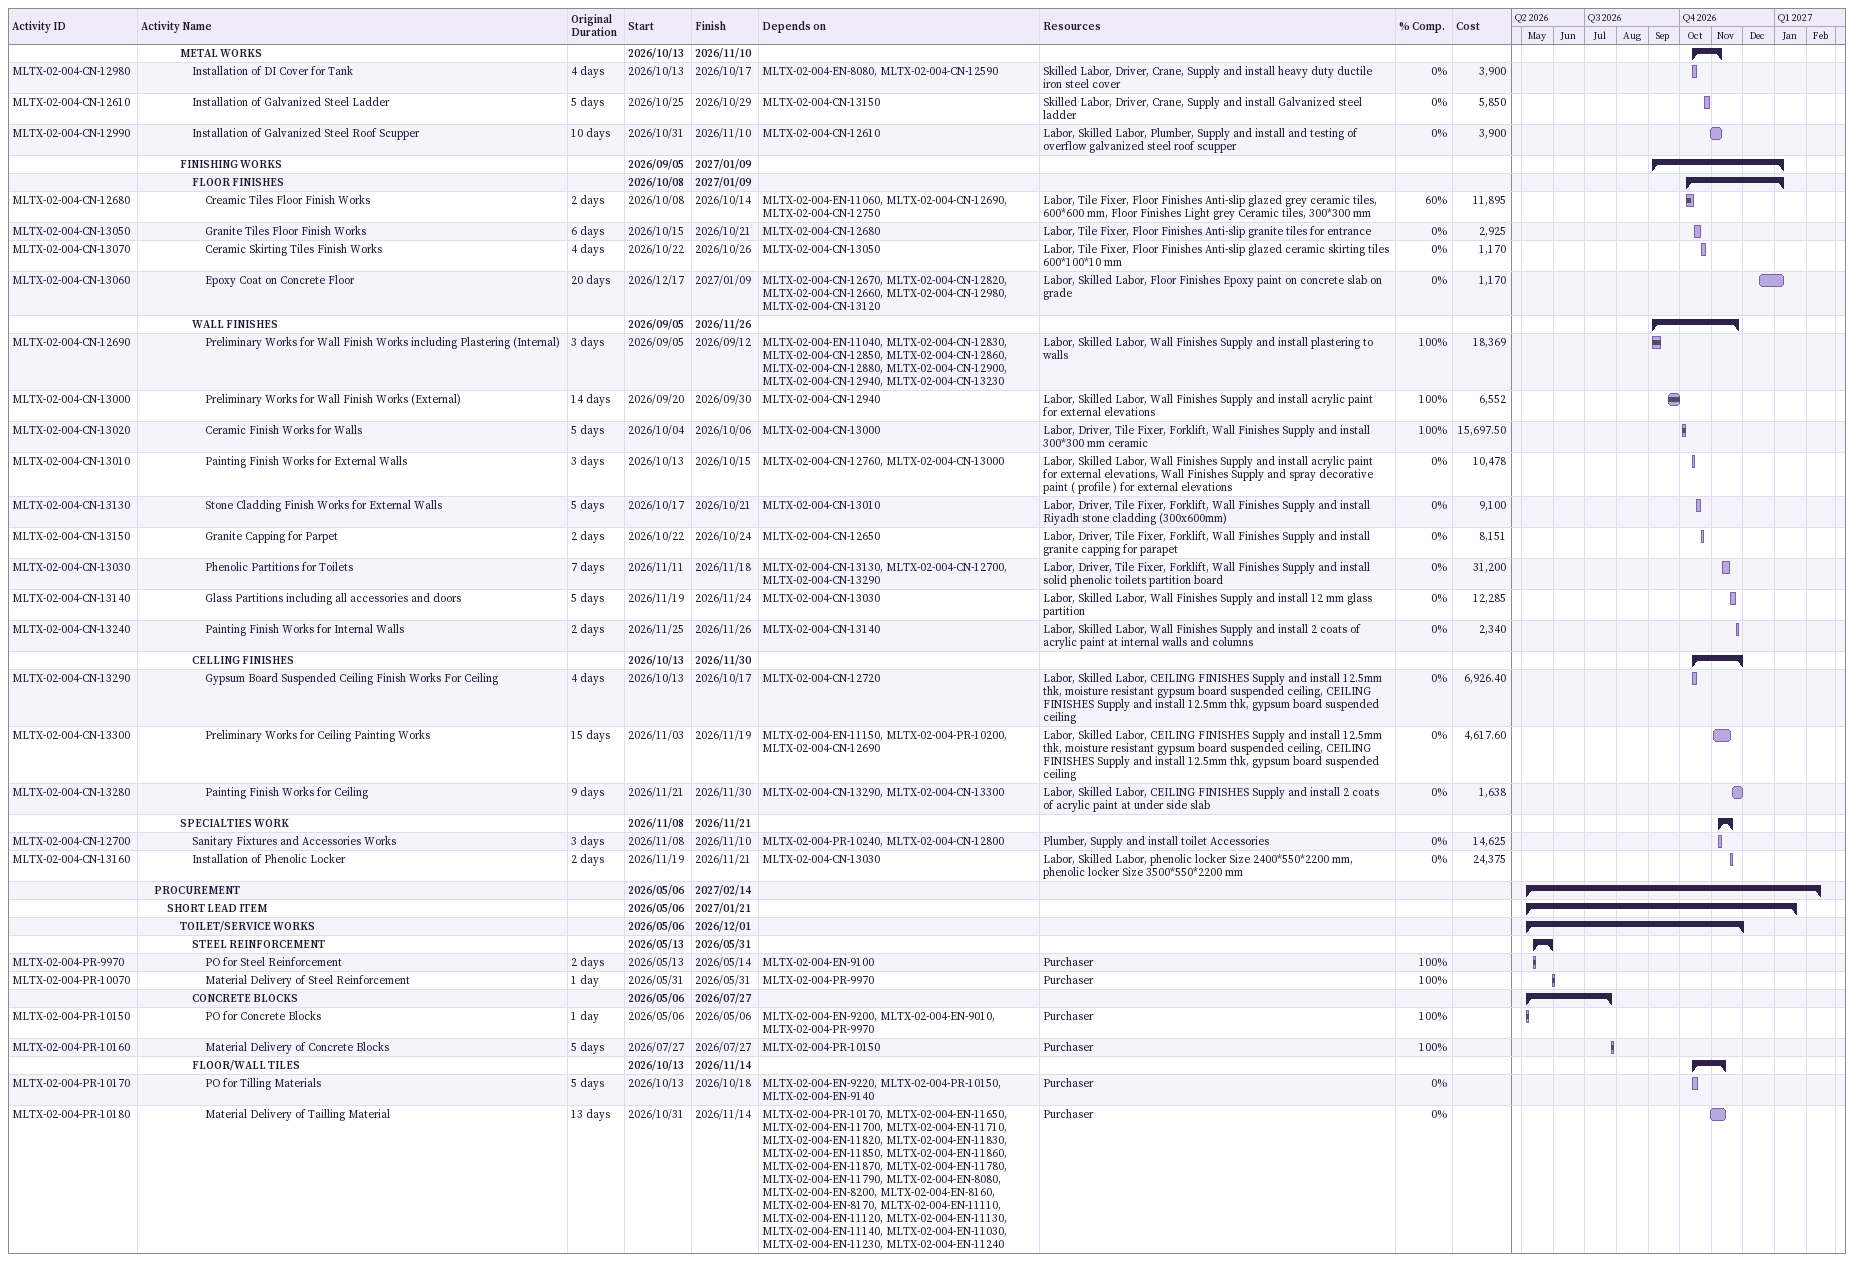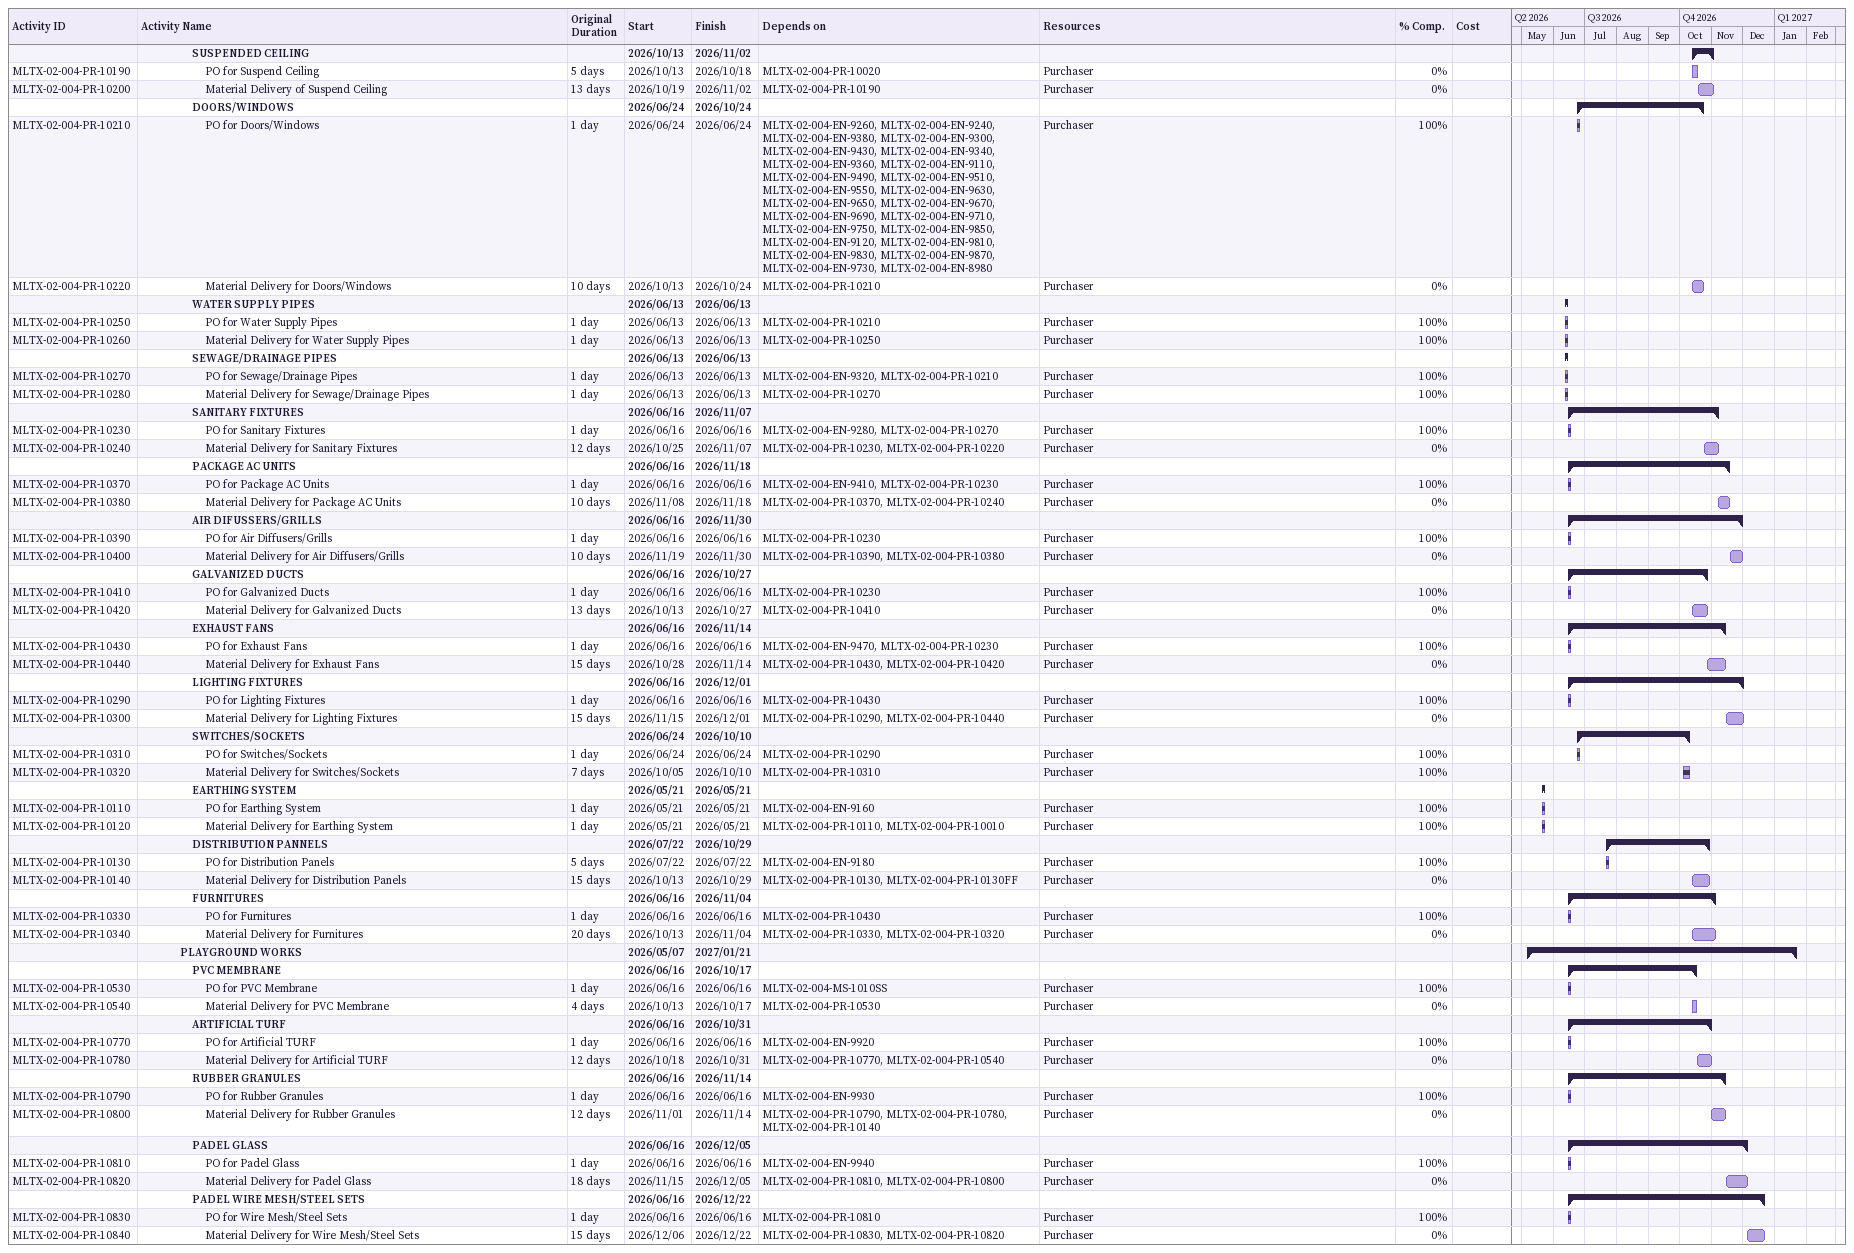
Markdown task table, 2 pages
| ID | Level | Task | Original duration | Start | Finish | Predecessors | Resources | % complete | Cost |
|---|---|---|---|---|---|---|---|---|---|
|  | 4 | **METAL WORKS** |  | 2026-10-13 | 2026-11-10 |  |  |  |  |
| MLTX-02-004-CN-12980 | 5 | Installation of DI Cover for Tank | 4d | 2026-10-13 | 2026-10-17 | MLTX-02-004-EN-8080, MLTX-02-004-CN-12590 | Skilled Labor, Driver, Crane, Supply and install heavy duty ductile iron steel cover | 0 | 3900 |
| MLTX-02-004-CN-12610 | 5 | Installation of Galvanized Steel Ladder | 5d | 2026-10-25 | 2026-10-29 | MLTX-02-004-CN-13150 | Skilled Labor, Driver, Crane, Supply and install Galvanized steel ladder | 0 | 5850 |
| MLTX-02-004-CN-12990 | 5 | Installation of Galvanized Steel Roof Scupper | 10d | 2026-10-31 | 2026-11-10 | MLTX-02-004-CN-12610 | Labor, Skilled Labor, Plumber, Supply and install and testing of overflow galvanized steel roof scupper | 0 | 3900 |
|  | 4 | **FINISHING WORKS** |  | 2026-09-05 | 2027-01-09 |  |  |  |  |
|  | 5 | **FLOOR FINISHES** |  | 2026-10-08 | 2027-01-09 |  |  |  |  |
| MLTX-02-004-CN-12680 | 6 | Creamic Tiles Floor Finish Works | 2d | 2026-10-08 | 2026-10-14 | MLTX-02-004-EN-11060, MLTX-02-004-CN-12690, MLTX-02-004-CN-12750 | Labor, Tile Fixer, Floor Finishes Anti-slip glazed grey ceramic tiles, 600*600 mm, Floor Finishes Light grey Ceramic tiles, 300*300 mm | 60 | 11895 |
| MLTX-02-004-CN-13050 | 6 | Granite Tiles Floor Finish Works | 6d | 2026-10-15 | 2026-10-21 | MLTX-02-004-CN-12680 | Labor, Tile Fixer, Floor Finishes Anti-slip granite tiles for entrance | 0 | 2925 |
| MLTX-02-004-CN-13070 | 6 | Ceramic Skirting Tiles Finish Works | 4d | 2026-10-22 | 2026-10-26 | MLTX-02-004-CN-13050 | Labor, Tile Fixer, Floor Finishes Anti-slip glazed ceramic skirting tiles 600*100*10 mm | 0 | 1170 |
| MLTX-02-004-CN-13060 | 6 | Epoxy Coat on Concrete Floor | 20d | 2026-12-17 | 2027-01-09 | MLTX-02-004-CN-12670, MLTX-02-004-CN-12820, MLTX-02-004-CN-12660, MLTX-02-004-CN-12980, MLTX-02-004-CN-13120 | Labor, Skilled Labor, Floor Finishes Epoxy paint on concrete slab on grade | 0 | 1170 |
|  | 5 | **WALL FINISHES** |  | 2026-09-05 | 2026-11-26 |  |  |  |  |
| MLTX-02-004-CN-12690 | 6 | Preliminary Works for Wall Finish Works including Plastering (Internal) | 3d | 2026-09-05 | 2026-09-12 | MLTX-02-004-EN-11040, MLTX-02-004-CN-12830, MLTX-02-004-CN-12850, MLTX-02-004-CN-12860, MLTX-02-004-CN-12880, MLTX-02-004-CN-12900, MLTX-02-004-CN-12940, MLTX-02-004-CN-13230 | Labor, Skilled Labor, Wall Finishes Supply and install plastering to walls | 100 | 18369 |
| MLTX-02-004-CN-13000 | 6 | Preliminary Works for Wall Finish Works (External) | 14d | 2026-09-20 | 2026-09-30 | MLTX-02-004-CN-12940 | Labor, Skilled Labor, Wall Finishes Supply and install acrylic paint for external elevations | 100 | 6552 |
| MLTX-02-004-CN-13020 | 6 | Ceramic Finish Works for Walls | 5d | 2026-10-04 | 2026-10-06 | MLTX-02-004-CN-13000 | Labor, Driver, Tile Fixer, Forklift, Wall Finishes Supply and install 300*300 mm ceramic | 100 | 15697.50 |
| MLTX-02-004-CN-13010 | 6 | Painting Finish Works for External Walls | 3d | 2026-10-13 | 2026-10-15 | MLTX-02-004-CN-12760, MLTX-02-004-CN-13000 | Labor, Skilled Labor, Wall Finishes Supply and install acrylic paint for external elevations, Wall Finishes Supply and spray decorative paint ( profile ) for external elevations | 0 | 10478 |
| MLTX-02-004-CN-13130 | 6 | Stone Cladding Finish Works for External Walls | 5d | 2026-10-17 | 2026-10-21 | MLTX-02-004-CN-13010 | Labor, Driver, Tile Fixer, Forklift, Wall Finishes Supply and install Riyadh stone cladding (300x600mm) | 0 | 9100 |
| MLTX-02-004-CN-13150 | 6 | Granite Capping for Parpet | 2d | 2026-10-22 | 2026-10-24 | MLTX-02-004-CN-12650 | Labor, Driver, Tile Fixer, Forklift, Wall Finishes Supply and install granite capping for parapet | 0 | 8151 |
| MLTX-02-004-CN-13030 | 6 | Phenolic Partitions for Toilets | 7d | 2026-11-11 | 2026-11-18 | MLTX-02-004-CN-13130, MLTX-02-004-CN-12700, MLTX-02-004-CN-13290 | Labor, Driver, Tile Fixer, Forklift, Wall Finishes Supply and install solid phenolic toilets partition board | 0 | 31200 |
| MLTX-02-004-CN-13140 | 6 | Glass Partitions including all accessories and doors | 5d | 2026-11-19 | 2026-11-24 | MLTX-02-004-CN-13030 | Labor, Skilled Labor, Wall Finishes Supply and install 12 mm glass partition | 0 | 12285 |
| MLTX-02-004-CN-13240 | 6 | Painting Finish Works for Internal Walls | 2d | 2026-11-25 | 2026-11-26 | MLTX-02-004-CN-13140 | Labor, Skilled Labor, Wall Finishes Supply and install 2 coats of acrylic paint at internal walls and columns | 0 | 2340 |
|  | 5 | **CELLING FINISHES** |  | 2026-10-13 | 2026-11-30 |  |  |  |  |
| MLTX-02-004-CN-13290 | 6 | Gypsum Board Suspended Ceiling Finish Works For Ceiling | 4d | 2026-10-13 | 2026-10-17 | MLTX-02-004-CN-12720 | Labor, Skilled Labor, CEILING FINISHES Supply and install 12.5mm thk, moisture resistant gypsum board suspended ceiling, CEILING FINISHES Supply and install 12.5mm thk, gypsum board suspended ceiling | 0 | 6926.40 |
| MLTX-02-004-CN-13300 | 6 | Preliminary Works for Ceiling Painting Works | 15d | 2026-11-03 | 2026-11-19 | MLTX-02-004-EN-11150, MLTX-02-004-PR-10200, MLTX-02-004-CN-12690 | Labor, Skilled Labor, CEILING FINISHES Supply and install 12.5mm thk, moisture resistant gypsum board suspended ceiling, CEILING FINISHES Supply and install 12.5mm thk, gypsum board suspended ceiling | 0 | 4617.60 |
| MLTX-02-004-CN-13280 | 6 | Painting Finish Works for Ceiling | 9d | 2026-11-21 | 2026-11-30 | MLTX-02-004-CN-13290, MLTX-02-004-CN-13300 | Labor, Skilled Labor, CEILING FINISHES Supply and install 2 coats of acrylic paint at under side slab | 0 | 1638 |
|  | 4 | **SPECIALTIES WORK** |  | 2026-11-08 | 2026-11-21 |  |  |  |  |
| MLTX-02-004-CN-12700 | 5 | Sanitary Fixtures and Accessories Works | 3d | 2026-11-08 | 2026-11-10 | MLTX-02-004-PR-10240, MLTX-02-004-CN-12800 | Plumber, Supply and install toilet Accessories | 0 | 14625 |
| MLTX-02-004-CN-13160 | 5 | Installation of Phenolic Locker | 2d | 2026-11-19 | 2026-11-21 | MLTX-02-004-CN-13030 | Labor, Skilled Labor, phenolic locker Size 2400*550*2200 mm, phenolic locker Size 3500*550*2200 mm | 0 | 24375 |
|  | 2 | **PROCUREMENT** |  | 2026-05-06 | 2027-02-14 |  |  |  |  |
|  | 3 | **SHORT LEAD ITEM** |  | 2026-05-06 | 2027-01-21 |  |  |  |  |
|  | 4 | **TOILET/SERVICE WORKS** |  | 2026-05-06 | 2026-12-01 |  |  |  |  |
|  | 5 | **STEEL REINFORCEMENT** |  | 2026-05-13 | 2026-05-31 |  |  |  |  |
| MLTX-02-004-PR-9970 | 6 | PO for Steel Reinforcement | 2d | 2026-05-13 | 2026-05-14 | MLTX-02-004-EN-9100 | Purchaser | 100 |  |
| MLTX-02-004-PR-10070 | 6 | Material Delivery of Steel Reinforcement | 1d | 2026-05-31 | 2026-05-31 | MLTX-02-004-PR-9970 | Purchaser | 100 |  |
|  | 5 | **CONCRETE BLOCKS** |  | 2026-05-06 | 2026-07-27 |  |  |  |  |
| MLTX-02-004-PR-10150 | 6 | PO for Concrete Blocks | 1d | 2026-05-06 | 2026-05-06 | MLTX-02-004-EN-9200, MLTX-02-004-EN-9010, MLTX-02-004-PR-9970 | Purchaser | 100 |  |
| MLTX-02-004-PR-10160 | 6 | Material Delivery of Concrete Blocks | 5d | 2026-07-27 | 2026-07-27 | MLTX-02-004-PR-10150 | Purchaser | 100 |  |
|  | 5 | **FLOOR/WALL TILES** |  | 2026-10-13 | 2026-11-14 |  |  |  |  |
| MLTX-02-004-PR-10170 | 6 | PO for Tilling Materials | 5d | 2026-10-13 | 2026-10-18 | MLTX-02-004-EN-9220, MLTX-02-004-PR-10150, MLTX-02-004-EN-9140 | Purchaser | 0 |  |
| MLTX-02-004-PR-10180 | 6 | Material Delivery of Tailling Material | 13d | 2026-10-31 | 2026-11-14 | MLTX-02-004-PR-10170, MLTX-02-004-EN-11650, MLTX-02-004-EN-11700, MLTX-02-004-EN-11710, MLTX-02-004-EN-11820, MLTX-02-004-EN-11830, MLTX-02-004-EN-11850, MLTX-02-004-EN-11860, MLTX-02-004-EN-11870, MLTX-02-004-EN-11780, MLTX-02-004-EN-11790, MLTX-02-004-EN-8080, MLTX-02-004-EN-8200, MLTX-02-004-EN-8160, MLTX-02-004-EN-8170, MLTX-02-004-EN-11110, MLTX-02-004-EN-11120, MLTX-02-004-EN-11130, MLTX-02-004-EN-11140, MLTX-02-004-EN-11030, MLTX-02-004-EN-11230, MLTX-02-004-EN-11240 | Purchaser | 0 |  |
|  | 5 | **SUSPENDED CEILING** |  | 2026-10-13 | 2026-11-02 |  |  |  |  |
| MLTX-02-004-PR-10190 | 6 | PO for Suspend Ceiling | 5d | 2026-10-13 | 2026-10-18 | MLTX-02-004-PR-10020 | Purchaser | 0 |  |
| MLTX-02-004-PR-10200 | 6 | Material Delivery of Suspend Ceiling | 13d | 2026-10-19 | 2026-11-02 | MLTX-02-004-PR-10190 | Purchaser | 0 |  |
|  | 5 | **DOORS/WINDOWS** |  | 2026-06-24 | 2026-10-24 |  |  |  |  |
| MLTX-02-004-PR-10210 | 6 | PO for Doors/Windows | 1d | 2026-06-24 | 2026-06-24 | MLTX-02-004-EN-9260, MLTX-02-004-EN-9240, MLTX-02-004-EN-9380, MLTX-02-004-EN-9300, MLTX-02-004-EN-9430, MLTX-02-004-EN-9340, MLTX-02-004-EN-9360, MLTX-02-004-EN-9110, MLTX-02-004-EN-9490, MLTX-02-004-EN-9510, MLTX-02-004-EN-9550, MLTX-02-004-EN-9630, MLTX-02-004-EN-9650, MLTX-02-004-EN-9670, MLTX-02-004-EN-9690, MLTX-02-004-EN-9710, MLTX-02-004-EN-9750, MLTX-02-004-EN-9850, MLTX-02-004-EN-9120, MLTX-02-004-EN-9810, MLTX-02-004-EN-9830, MLTX-02-004-EN-9870, MLTX-02-004-EN-9730, MLTX-02-004-EN-8980 | Purchaser | 100 |  |
| MLTX-02-004-PR-10220 | 6 | Material Delivery for Doors/Windows | 10d | 2026-10-13 | 2026-10-24 | MLTX-02-004-PR-10210 | Purchaser | 0 |  |
|  | 5 | **WATER SUPPLY PIPES** |  | 2026-06-13 | 2026-06-13 |  |  |  |  |
| MLTX-02-004-PR-10250 | 6 | PO for Water Supply Pipes | 1d | 2026-06-13 | 2026-06-13 | MLTX-02-004-PR-10210 | Purchaser | 100 |  |
| MLTX-02-004-PR-10260 | 6 | Material Delivery for Water Supply Pipes | 1d | 2026-06-13 | 2026-06-13 | MLTX-02-004-PR-10250 | Purchaser | 100 |  |
|  | 5 | **SEWAGE/DRAINAGE PIPES** |  | 2026-06-13 | 2026-06-13 |  |  |  |  |
| MLTX-02-004-PR-10270 | 6 | PO for Sewage/Drainage Pipes | 1d | 2026-06-13 | 2026-06-13 | MLTX-02-004-EN-9320, MLTX-02-004-PR-10210 | Purchaser | 100 |  |
| MLTX-02-004-PR-10280 | 6 | Material Delivery for Sewage/Drainage Pipes | 1d | 2026-06-13 | 2026-06-13 | MLTX-02-004-PR-10270 | Purchaser | 100 |  |
|  | 5 | **SANITARY FIXTURES** |  | 2026-06-16 | 2026-11-07 |  |  |  |  |
| MLTX-02-004-PR-10230 | 6 | PO for Sanitary Fixtures | 1d | 2026-06-16 | 2026-06-16 | MLTX-02-004-EN-9280, MLTX-02-004-PR-10270 | Purchaser | 100 |  |
| MLTX-02-004-PR-10240 | 6 | Material Delivery for Sanitary Fixtures | 12d | 2026-10-25 | 2026-11-07 | MLTX-02-004-PR-10230, MLTX-02-004-PR-10220 | Purchaser | 0 |  |
|  | 5 | **PACKAGE AC UNITS** |  | 2026-06-16 | 2026-11-18 |  |  |  |  |
| MLTX-02-004-PR-10370 | 6 | PO for Package AC Units | 1d | 2026-06-16 | 2026-06-16 | MLTX-02-004-EN-9410, MLTX-02-004-PR-10230 | Purchaser | 100 |  |
| MLTX-02-004-PR-10380 | 6 | Material Delivery for Package AC Units | 10d | 2026-11-08 | 2026-11-18 | MLTX-02-004-PR-10370, MLTX-02-004-PR-10240 | Purchaser | 0 |  |
|  | 5 | **AIR DIFUSSERS/GRILLS** |  | 2026-06-16 | 2026-11-30 |  |  |  |  |
| MLTX-02-004-PR-10390 | 6 | PO for Air Diffusers/Grills | 1d | 2026-06-16 | 2026-06-16 | MLTX-02-004-PR-10230 | Purchaser | 100 |  |
| MLTX-02-004-PR-10400 | 6 | Material Delivery for Air Diffusers/Grills | 10d | 2026-11-19 | 2026-11-30 | MLTX-02-004-PR-10390, MLTX-02-004-PR-10380 | Purchaser | 0 |  |
|  | 5 | **GALVANIZED DUCTS** |  | 2026-06-16 | 2026-10-27 |  |  |  |  |
| MLTX-02-004-PR-10410 | 6 | PO for Galvanized Ducts | 1d | 2026-06-16 | 2026-06-16 | MLTX-02-004-PR-10230 | Purchaser | 100 |  |
| MLTX-02-004-PR-10420 | 6 | Material Delivery for Galvanized Ducts | 13d | 2026-10-13 | 2026-10-27 | MLTX-02-004-PR-10410 | Purchaser | 0 |  |
|  | 5 | **EXHAUST FANS** |  | 2026-06-16 | 2026-11-14 |  |  |  |  |
| MLTX-02-004-PR-10430 | 6 | PO for Exhaust Fans | 1d | 2026-06-16 | 2026-06-16 | MLTX-02-004-EN-9470, MLTX-02-004-PR-10230 | Purchaser | 100 |  |
| MLTX-02-004-PR-10440 | 6 | Material Delivery for Exhaust Fans | 15d | 2026-10-28 | 2026-11-14 | MLTX-02-004-PR-10430, MLTX-02-004-PR-10420 | Purchaser | 0 |  |
|  | 5 | **LIGHTING FIXTURES** |  | 2026-06-16 | 2026-12-01 |  |  |  |  |
| MLTX-02-004-PR-10290 | 6 | PO for Lighting Fixtures | 1d | 2026-06-16 | 2026-06-16 | MLTX-02-004-PR-10430 | Purchaser | 100 |  |
| MLTX-02-004-PR-10300 | 6 | Material Delivery for Lighting Fixtures | 15d | 2026-11-15 | 2026-12-01 | MLTX-02-004-PR-10290, MLTX-02-004-PR-10440 | Purchaser | 0 |  |
|  | 5 | **SWITCHES/SOCKETS** |  | 2026-06-24 | 2026-10-10 |  |  |  |  |
| MLTX-02-004-PR-10310 | 6 | PO for Switches/Sockets | 1d | 2026-06-24 | 2026-06-24 | MLTX-02-004-PR-10290 | Purchaser | 100 |  |
| MLTX-02-004-PR-10320 | 6 | Material Delivery for Switches/Sockets | 7d | 2026-10-05 | 2026-10-10 | MLTX-02-004-PR-10310 | Purchaser | 100 |  |
|  | 5 | **EARTHING SYSTEM** |  | 2026-05-21 | 2026-05-21 |  |  |  |  |
| MLTX-02-004-PR-10110 | 6 | PO for Earthing System | 1d | 2026-05-21 | 2026-05-21 | MLTX-02-004-EN-9160 | Purchaser | 100 |  |
| MLTX-02-004-PR-10120 | 6 | Material Delivery for Earthing System | 1d | 2026-05-21 | 2026-05-21 | MLTX-02-004-PR-10110, MLTX-02-004-PR-10010 | Purchaser | 100 |  |
|  | 5 | **DISTRIBUTION PANNELS** |  | 2026-07-22 | 2026-10-29 |  |  |  |  |
| MLTX-02-004-PR-10130 | 6 | PO for Distribution Panels | 5d | 2026-07-22 | 2026-07-22 | MLTX-02-004-EN-9180 | Purchaser | 100 |  |
| MLTX-02-004-PR-10140 | 6 | Material Delivery for Distribution Panels | 15d | 2026-10-13 | 2026-10-29 | MLTX-02-004-PR-10130, MLTX-02-004-PR-10130FF | Purchaser | 0 |  |
|  | 5 | **FURNITURES** |  | 2026-06-16 | 2026-11-04 |  |  |  |  |
| MLTX-02-004-PR-10330 | 6 | PO for Furnitures | 1d | 2026-06-16 | 2026-06-16 | MLTX-02-004-PR-10430 | Purchaser | 100 |  |
| MLTX-02-004-PR-10340 | 6 | Material Delivery for Furnitures | 20d | 2026-10-13 | 2026-11-04 | MLTX-02-004-PR-10330, MLTX-02-004-PR-10320 | Purchaser | 0 |  |
|  | 4 | **PLAYGROUND WORKS** |  | 2026-05-07 | 2027-01-21 |  |  |  |  |
|  | 5 | **PVC MEMBRANE** |  | 2026-06-16 | 2026-10-17 |  |  |  |  |
| MLTX-02-004-PR-10530 | 6 | PO for PVC Membrane | 1d | 2026-06-16 | 2026-06-16 | MLTX-02-004-MS-1010SS | Purchaser | 100 |  |
| MLTX-02-004-PR-10540 | 6 | Material Delivery for PVC Membrane | 4d | 2026-10-13 | 2026-10-17 | MLTX-02-004-PR-10530 | Purchaser | 0 |  |
|  | 5 | **ARTIFICIAL TURF** |  | 2026-06-16 | 2026-10-31 |  |  |  |  |
| MLTX-02-004-PR-10770 | 6 | PO for Artificial TURF | 1d | 2026-06-16 | 2026-06-16 | MLTX-02-004-EN-9920 | Purchaser | 100 |  |
| MLTX-02-004-PR-10780 | 6 | Material Delivery for Artificial TURF | 12d | 2026-10-18 | 2026-10-31 | MLTX-02-004-PR-10770, MLTX-02-004-PR-10540 | Purchaser | 0 |  |
|  | 5 | **RUBBER GRANULES** |  | 2026-06-16 | 2026-11-14 |  |  |  |  |
| MLTX-02-004-PR-10790 | 6 | PO for Rubber Granules | 1d | 2026-06-16 | 2026-06-16 | MLTX-02-004-EN-9930 | Purchaser | 100 |  |
| MLTX-02-004-PR-10800 | 6 | Material Delivery for Rubber Granules | 12d | 2026-11-01 | 2026-11-14 | MLTX-02-004-PR-10790, MLTX-02-004-PR-10780, MLTX-02-004-PR-10140 | Purchaser | 0 |  |
|  | 5 | **PADEL GLASS** |  | 2026-06-16 | 2026-12-05 |  |  |  |  |
| MLTX-02-004-PR-10810 | 6 | PO for Padel Glass | 1d | 2026-06-16 | 2026-06-16 | MLTX-02-004-EN-9940 | Purchaser | 100 |  |
| MLTX-02-004-PR-10820 | 6 | Material Delivery for Padel Glass | 18d | 2026-11-15 | 2026-12-05 | MLTX-02-004-PR-10810, MLTX-02-004-PR-10800 | Purchaser | 0 |  |
|  | 5 | **PADEL WIRE MESH/STEEL SETS** |  | 2026-06-16 | 2026-12-22 |  |  |  |  |
| MLTX-02-004-PR-10830 | 6 | PO for Wire Mesh/Steel Sets | 1d | 2026-06-16 | 2026-06-16 | MLTX-02-004-PR-10810 | Purchaser | 100 |  |
| MLTX-02-004-PR-10840 | 6 | Material Delivery for Wire Mesh/Steel Sets | 15d | 2026-12-06 | 2026-12-22 | MLTX-02-004-PR-10830, MLTX-02-004-PR-10820 | Purchaser | 0 |  |
